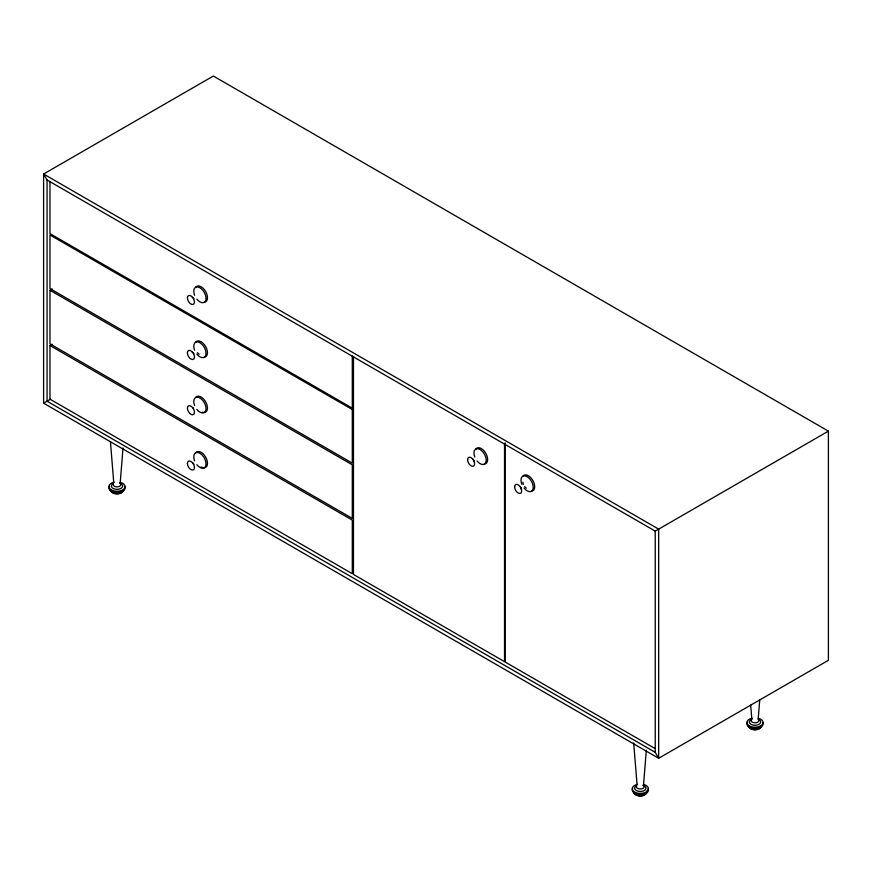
<?xml version="1.0" encoding="UTF-8"?>
<svg xmlns="http://www.w3.org/2000/svg" width="872" height="872" viewBox="0 0 872 872"><rect width="100%" height="100%" fill="white"/><g stroke="black" fill="none" stroke-linecap="round" stroke-linejoin="round"><path stroke-width="1.31" d="M120.205 482.925L123.007 448.001M643.525 785.062L646.326 750.138M758.204 718.844L759.719 700.042M43.6 403.169L43.6 174.029L213.335 76.028L828.4 431.139L828.4 660.289L658.665 758.28L43.6 403.169L50.489 399.191M49.977 290.267L352.299 464.809L352.299 518.415L49.977 343.873L49.977 290.267L52.266 288.937M49.977 345.552L352.299 520.094L352.299 573.7L49.977 399.158L49.977 345.552L52.266 344.233M655.232 531.113L655.232 752.318L658.665 758.28L658.665 529.13L43.6 174.029L47.044 179.981L655.232 531.113L828.4 431.139M655.036 748.558L505.128 662.012L505.128 442.823M655.232 752.318L47.044 401.185L47.044 179.981M524.606 486.652L526.328 488.178M197.388 352.68L199.099 354.206M522.884 482.216L523.342 484.472M750.672 705.154L751.762 718.648M633.693 743.02L637.083 784.865M110.482 442.235L113.763 482.728M504.539 443.837L504.539 661.663L353.465 574.441L353.465 356.615M352.299 355.907L352.299 408.172L49.977 233.631L49.977 181.365M123.41 490.522A6.486 3.75 0 0 1 116.663 493.683A6.486 3.75 0 0 1 110.515 490.14M122.44 491.296A6.486 3.75 0 0 1 115.322 492.865A6.486 3.75 0 0 1 110.515 489.443M645.956 793.226A5.712 3.292 0 0 1 640.026 796.005A5.712 3.292 0 0 1 634.62 792.888M123.802 489.879A6.889 3.979 0 0 1 116.641 493.225A6.889 3.979 0 0 1 110.112 489.454M761.812 725.798A6.889 3.979 0 0 1 754.64 729.156A6.889 3.979 0 0 1 748.122 725.384M756.079 727.782A6.889 3.979 0 0 1 753.223 727.695M647.133 792.016A6.889 3.979 0 0 1 641.4 795.319A6.889 3.979 0 0 1 634.173 793.193M122.636 491.089A5.712 3.292 0 0 1 117.894 493.835A5.712 3.292 0 0 1 111.91 492.07M646.588 791.111A6.486 3.75 0 0 1 641.334 795.776A6.486 3.75 0 0 1 633.846 792.277M646.73 791.972A6.486 3.75 0 0 1 641.334 795.09A6.486 3.75 0 0 1 634.543 793.084M760.646 727.019A5.712 3.292 0 0 1 755.893 729.755A5.712 3.292 0 0 1 749.92 728M761.409 725.766A6.486 3.75 0 0 1 756.013 728.872A6.486 3.75 0 0 1 749.222 726.877M761.409 726.452A6.486 3.75 0 0 1 754.662 729.602A6.486 3.75 0 0 1 748.525 726.06M119.573 483.153A5.679 3.281 0 0 1 121.753 487.851A5.679 3.281 0 0 1 113.425 488.614A5.679 3.281 0 0 1 112.979 483.753M120.674 482.434A8.11 4.687 0 0 1 123.116 489.672A8.11 4.687 0 0 1 110.352 489.29A8.11 4.687 0 0 1 114.09 482.227M120.02 483.197A3.891 2.245 0 0 1 117.611 486.838A3.891 2.245 0 0 1 113.36 483.807M124.827 486.718A8.11 4.687 0 0 1 116.576 492.604A8.11 4.687 0 0 1 109.425 486.249M642.893 785.291A5.679 3.281 0 0 1 645.084 789.988A5.679 3.281 0 0 1 636.745 790.751A5.679 3.281 0 0 1 636.309 785.89M644.005 784.571A8.11 4.687 0 0 1 646.435 791.809A8.11 4.687 0 0 1 633.672 791.427A8.11 4.687 0 0 1 637.41 784.364M643.351 785.334A3.891 2.245 0 0 1 640.931 788.975A3.891 2.245 0 0 1 636.68 785.945M194.598 460.819A8.655 4.992 60 0 1 198.838 452.764A8.655 4.992 60 0 1 205.923 465.048A8.655 4.992 60 0 1 196.843 464.7M195.655 452.808A8.96 5.167 60 0 1 206.62 459.141A8.96 5.167 60 0 1 201.138 466.945M648.158 788.855A8.11 4.687 0 0 1 639.895 794.741A8.11 4.687 0 0 1 632.745 788.386M758.03 719.128A3.891 2.245 0 0 1 757.561 722.234A3.891 2.245 0 0 1 752.154 722.071A3.891 2.245 0 0 1 752.253 718.953M759.414 719.934A5.679 3.281 0 0 1 758.727 724.469A5.679 3.281 0 0 1 750.847 724.229A5.679 3.281 0 0 1 750.988 719.683M758.684 718.354A8.11 4.687 0 0 1 761.125 725.602A8.11 4.687 0 0 1 748.361 725.21A8.11 4.687 0 0 1 752.1 718.157M762.837 722.637A8.11 4.687 0 0 1 754.574 728.523A8.11 4.687 0 0 1 747.435 722.179M192.875 463.097A1.602 0.926 60 0 1 193.857 464.307M194.598 405.535A8.655 4.992 60 0 1 198.838 397.479A8.655 4.992 60 0 1 205.923 409.764A8.655 4.992 60 0 1 196.843 409.404M195.655 397.523A8.96 5.167 60 0 1 206.326 403.147A8.96 5.167 60 0 1 202.228 412.173M192.875 407.802A1.602 0.926 60 0 1 193.442 408.303M194.598 350.239A8.655 4.992 60 0 1 198.838 342.195A8.655 4.992 60 0 1 205.923 354.479A8.655 4.992 60 0 1 196.843 354.119M195.655 342.227A8.96 5.167 60 0 1 205.618 346.467A8.96 5.167 60 0 1 204.299 357.215M192.309 352.364A1.602 0.926 60 0 1 193.857 353.738M521.816 484.222A8.655 4.992 60 0 1 526.056 476.167A8.655 4.992 60 0 1 533.152 488.451A8.655 4.992 60 0 1 524.061 488.102M522.873 476.21A8.96 5.167 60 0 1 532.836 480.439A8.96 5.167 60 0 1 531.528 491.187M474.771 457.059A8.655 4.992 60 0 1 479.011 449.015A8.655 4.992 60 0 1 486.107 461.288A8.655 4.992 60 0 1 477.017 460.939M475.829 449.047A8.96 5.167 60 0 1 485.791 453.287A8.96 5.167 60 0 1 484.483 464.035M194.598 295.281A8.655 4.992 60 0 1 198.838 287.237A8.655 4.992 60 0 1 205.923 299.521A8.655 4.992 60 0 1 196.843 299.161M195.655 287.27A8.96 5.167 60 0 1 205.618 291.51A8.96 5.167 60 0 1 204.299 302.257M192.309 297.407A1.602 0.926 60 0 1 193.857 298.78M520.094 486.5A1.602 0.926 60 0 1 520.66 487.001M521.075 487.71A1.602 0.926 60 0 1 521.075 489.018M473.049 459.337A1.602 0.926 60 0 1 473.616 459.838M474.03 460.547A1.602 0.926 60 0 1 474.03 461.855M352.299 409.524L49.977 234.982L49.977 288.588L352.299 463.13L352.299 409.524M187.404 463.479A4.992 2.878 60 0 0 192.701 470.063A4.992 2.878 60 0 0 192.701 463.01A4.992 2.878 60 0 0 187.404 463.479M187.404 408.194A4.992 2.878 60 0 0 192.701 414.778A4.992 2.878 60 0 0 192.701 407.715A4.992 2.878 60 0 0 187.404 408.194M187.404 352.898A4.992 2.878 60 0 0 192.701 359.493A4.992 2.878 60 0 0 192.701 352.43A4.992 2.878 60 0 0 187.404 352.898M514.633 486.881A4.992 2.878 60 0 0 519.919 493.465A4.992 2.878 60 0 0 519.919 486.402A4.992 2.878 60 0 0 514.633 486.881M467.588 459.718A4.992 2.878 60 0 0 472.875 466.302A4.992 2.878 60 0 0 472.875 459.25A4.992 2.878 60 0 0 467.588 459.718M187.404 297.952A4.992 2.878 60 0 0 192.701 304.535A4.992 2.878 60 0 0 192.701 297.472A4.992 2.878 60 0 0 187.404 297.952"/></g></svg>
